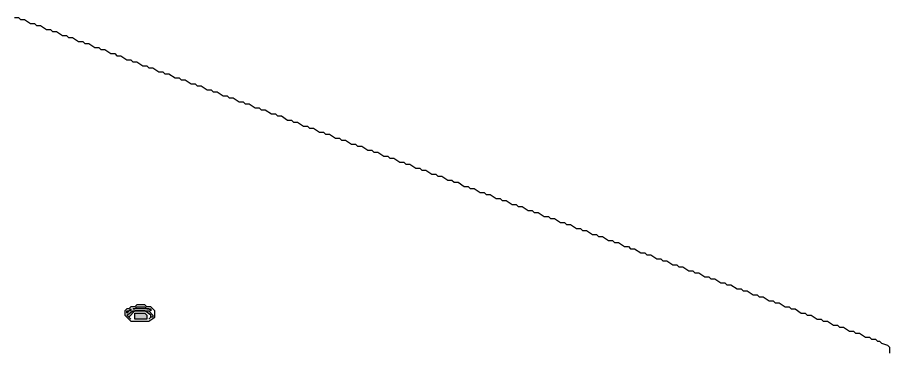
# Model space of a CAD drawing. Header units: millimetres. Extents: x 5 to 252589, y 5 to 415.
# Drawn here: x 489.04 to 525.25, y 335.11 to 348.92 of the extents above; entities that cross this region are included whole.
import ezdxf

# ---------------------------------------------------------------- set-up
doc = ezdxf.new("R2010")
doc.units = ezdxf.units.MM
doc.layers.add('HATCH', color=8, linetype='Continuous', lineweight=9)
doc.layers.add('OUTLINE', color=7, linetype='Continuous', lineweight=25)

msp = doc.modelspace()

# ---------------------------------------------------------------- hatches: boundary and pattern name
at = {"layer": 'HATCH', "true_color": 0xb99e7b}
msp.add_hatch(color=33, dxfattribs=at).paths.add_polyline_path([(493.58333, 336.66667), (493.58333, 336.75), (493.66667, 336.75), (493.75, 336.83333), (493.75, 336.75), (493.66667, 336.75)])
at = {"layer": 'HATCH', "true_color": 0xb9bfc3}
msp.add_hatch(color=9, dxfattribs=at).paths.add_polyline_path([(493.58333, 336.58333), (493.83333, 336.75), (494.5, 336.75), (494.66667, 336.58333), (494.66667, 336.5), (494.58333, 336.5), (494.5, 336.41667), (494.58333, 336.5), (494.58333, 336.58333), (494.33333, 336.75), (493.91667, 336.75), (493.66667, 336.5), (493.75, 336.41667)])
at = {"layer": 'HATCH', "true_color": 0xbfa37e}
msp.add_hatch(color=33, dxfattribs=at).paths.add_polyline_path([(494.58333, 336.75), (494.5, 336.83333), (493.83333, 336.83333), (493.91667, 336.83333), (494, 336.91667), (494.33333, 336.91667), (494.41667, 336.83333), (494.58333, 336.83333)])
at = {"layer": 'HATCH', "true_color": 0xabb0b4}
msp.add_hatch(color=253, dxfattribs=at).paths.add_polyline_path([(493.91667, 336.41667), (493.91667, 336.66667), (494.33333, 336.66667), (494.41667, 336.58333), (494.41667, 336.41667)])

# ---------------------------------------------------------------- linework, layer by layer
at = {"layer": 'OUTLINE', "color": 139, "true_color": 0x42544a}
msp.add_lwpolyline([(488.91667, 348.91667), (489.08333, 348.91667), (489.16667, 348.83333), (489.33333, 348.83333), (489.58333, 348.66667), (489.75, 348.66667), (489.83333, 348.58333), (490, 348.58333), (490.25, 348.41667), (490.41667, 348.41667), (490.5, 348.33333), (490.66667, 348.33333), (490.91667, 348.16667), (491.08333, 348.16667), (491.16667, 348.08333), (491.33333, 348.08333), (491.58333, 347.91667), (491.75, 347.91667), (491.83333, 347.83333), (492, 347.83333), (492.25, 347.66667), (492.41667, 347.66667), (492.5, 347.58333), (492.66667, 347.58333), (492.91667, 347.41667), (493.08333, 347.41667), (493.16667, 347.33333), (493.33333, 347.33333), (493.58333, 347.16667), (493.75, 347.16667), (493.83333, 347.08333), (494, 347.08333), (494.25, 346.91667), (494.41667, 346.91667), (494.5, 346.83333), (494.66667, 346.83333), (494.91667, 346.66667), (495.08333, 346.66667), (495.16667, 346.58333), (495.33333, 346.58333), (495.58333, 346.41667), (495.75, 346.41667), (495.83333, 346.33333), (496, 346.33333), (496.25, 346.16667), (496.41667, 346.16667), (496.5, 346.08333), (496.66667, 346.08333), (496.91667, 345.91667), (497.08333, 345.91667), (497.16667, 345.83333), (497.33333, 345.83333), (497.58333, 345.66667), (497.75, 345.66667), (497.83333, 345.58333), (498, 345.58333), (498.25, 345.41667), (498.41667, 345.41667), (498.5, 345.33333), (498.66667, 345.33333), (498.91667, 345.16667), (499.08333, 345.16667), (499.16667, 345.08333), (499.33333, 345.08333), (499.58333, 344.91667), (499.75, 344.91667), (499.83333, 344.83333), (500, 344.83333), (500.25, 344.66667), (500.41667, 344.66667), (500.5, 344.58333), (500.66667, 344.58333), (500.91667, 344.41667), (501.08333, 344.41667), (501.16667, 344.33333), (501.33333, 344.33333), (501.58333, 344.16667), (501.75, 344.16667), (501.83333, 344.08333), (502, 344.08333), (502.25, 343.91667), (502.41667, 343.91667), (502.5, 343.83333), (502.66667, 343.83333), (502.91667, 343.66667), (503.08333, 343.66667), (503.16667, 343.58333), (503.33333, 343.58333), (503.58333, 343.41667), (503.75, 343.41667), (503.83333, 343.33333), (504, 343.33333), (504.25, 343.16667), (504.41667, 343.16667), (504.5, 343.08333), (504.66667, 343.08333), (504.91667, 342.91667), (505.08333, 342.91667), (505.16667, 342.83333), (505.33333, 342.83333), (505.58333, 342.66667), (505.75, 342.66667), (505.83333, 342.58333), (506, 342.58333), (506.25, 342.41667), (506.41667, 342.41667), (506.5, 342.33333), (506.66667, 342.33333), (506.91667, 342.16667), (507.08333, 342.16667), (507.16667, 342.08333), (507.33333, 342.08333), (507.58333, 341.91667), (507.75, 341.91667), (507.83333, 341.83333), (508, 341.83333), (508.25, 341.66667), (508.41667, 341.66667), (508.5, 341.58333), (508.66667, 341.58333), (508.91667, 341.41667), (509.08333, 341.41667), (509.16667, 341.33333), (509.33333, 341.33333), (509.58333, 341.16667), (509.75, 341.16667), (509.83333, 341.08333), (510, 341.08333), (510.25, 340.91667), (510.41667, 340.91667), (510.5, 340.83333), (510.66667, 340.83333), (510.91667, 340.66667), (511.08333, 340.66667), (511.16667, 340.58333), (511.33333, 340.58333), (511.58333, 340.41667), (511.75, 340.41667), (511.83333, 340.33333), (512, 340.33333), (512.25, 340.16667), (512.41667, 340.16667), (512.5, 340.08333), (512.66667, 340.08333), (512.91667, 339.91667), (513.08333, 339.91667), (513.16667, 339.83333), (513.33333, 339.83333), (513.58333, 339.66667), (513.75, 339.66667), (513.83333, 339.58333), (514, 339.58333), (514.25, 339.41667), (514.41667, 339.41667), (514.5, 339.33333), (514.66667, 339.33333), (514.91667, 339.16667), (515.08333, 339.16667), (515.16667, 339.08333), (515.33333, 339.08333), (515.58333, 338.91667), (515.75, 338.91667), (515.83333, 338.83333), (516, 338.83333), (516.25, 338.66667), (516.41667, 338.66667), (516.5, 338.58333), (516.66667, 338.58333), (516.91667, 338.41667), (517.08333, 338.41667), (517.16667, 338.33333), (517.33333, 338.33333), (517.58333, 338.16667), (517.75, 338.16667), (517.83333, 338.08333), (518, 338.08333), (518.25, 337.91667), (518.41667, 337.91667), (518.5, 337.83333), (518.66667, 337.83333), (518.91667, 337.66667), (519.08333, 337.66667), (519.16667, 337.58333), (519.33333, 337.58333), (519.58333, 337.41667), (519.75, 337.41667), (519.83333, 337.33333), (520, 337.33333), (520.25, 337.16667), (520.41667, 337.16667), (520.5, 337.08333), (520.66667, 337.08333), (520.91667, 336.91667), (521.08333, 336.91667), (521.16667, 336.83333), (521.33333, 336.83333), (521.58333, 336.66667), (521.75, 336.66667), (521.83333, 336.58333), (522, 336.58333), (522.25, 336.41667), (522.41667, 336.41667), (522.5, 336.33333), (522.66667, 336.33333), (522.91667, 336.16667), (523.08333, 336.16667), (523.16667, 336.08333), (523.33333, 336.08333), (523.58333, 335.91667), (523.75, 335.91667), (523.83333, 335.83333), (524, 335.83333), (524.25, 335.66667), (524.41667, 335.66667), (524.5, 335.58333), (524.66667, 335.58333), (524.75, 335.5), (524.83333, 335.5), (524.91667, 335.41667), (525.16667, 335.33333), (525.25, 335.25), (525.25, 335)], dxfattribs=at)
for points in [[(493.5, 336.58333), (493.75, 336.33333), (494.5, 336.33333), (494.75, 336.5), (494.75, 336.75), (494.58333, 336.91667), (494.41667, 336.91667), (494.33333, 337), (494, 337), (493.91667, 336.91667), (493.75, 336.91667), (493.66667, 336.83333), (493.58333, 336.83333), (493.5, 336.75)], [(493.58333, 336.66667), (493.58333, 336.75), (493.66667, 336.75), (493.75, 336.83333), (493.75, 336.75), (493.66667, 336.75)], [(493.58333, 336.58333), (493.83333, 336.75), (494.5, 336.75), (494.66667, 336.58333), (494.66667, 336.5), (494.58333, 336.5), (494.5, 336.41667), (494.58333, 336.5), (494.58333, 336.58333), (494.33333, 336.75), (493.91667, 336.75), (493.66667, 336.5), (493.75, 336.41667)], [(494.58333, 336.75), (494.5, 336.83333), (493.83333, 336.83333), (493.91667, 336.83333), (494, 336.91667), (494.33333, 336.91667), (494.41667, 336.83333), (494.58333, 336.83333)], [(493.91667, 336.41667), (493.91667, 336.66667), (494.33333, 336.66667), (494.41667, 336.58333), (494.41667, 336.41667)]]:
    msp.add_lwpolyline(points, close=True, dxfattribs=at)

doc.saveas('drawing.dxf')
